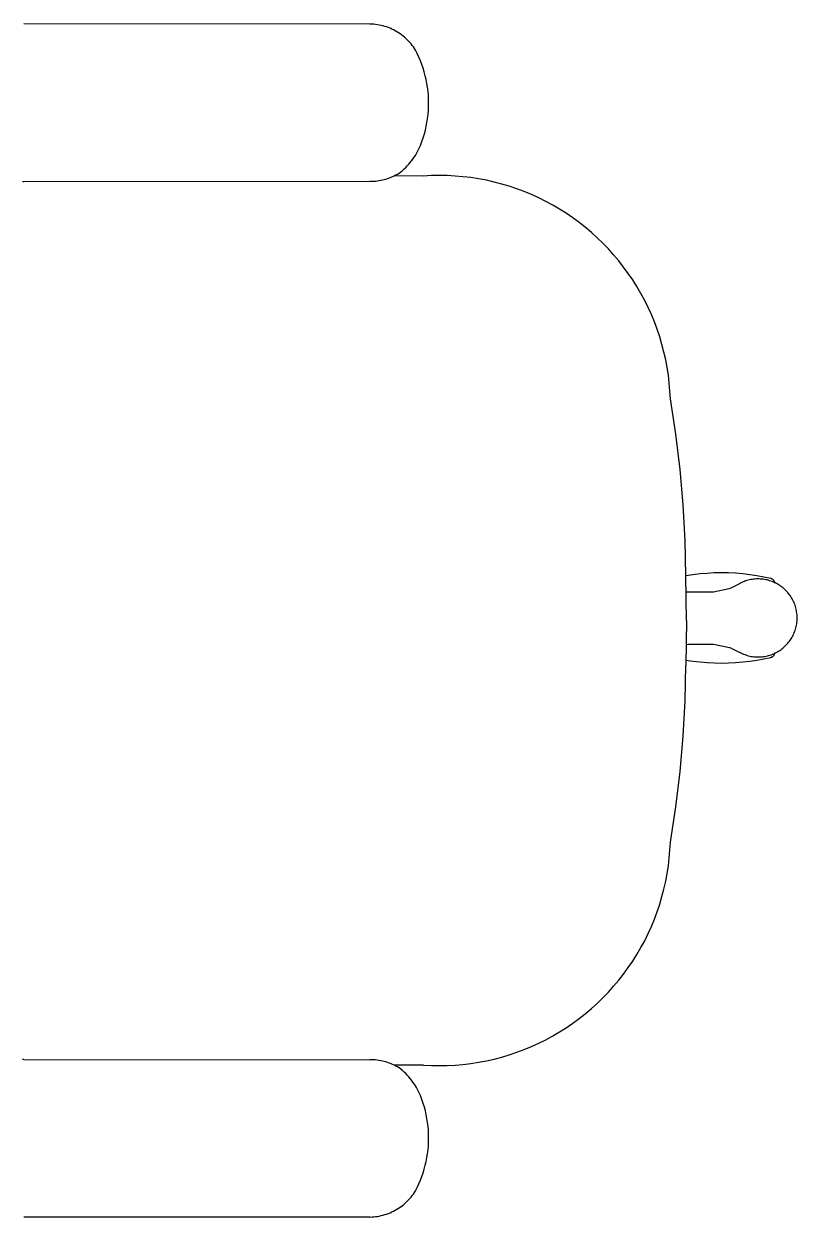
# Model space of a CAD drawing. Header units: inches. Extents: x 4 to 2210, y 3 to 2073.
# Drawn here: x 1279.45 to 1293.8, y 1867.72 to 1889.86 of the extents above; entities that cross this region are included whole.
import ezdxf

# ---------------------------------------------------------------- set-up
doc = ezdxf.new("R2010")
doc.units = ezdxf.units.IN
doc.header["$MEASUREMENT"] = 0
doc.layers.add('Planon_construction', color=253, linetype='Continuous')

# ---------------------------------------------------------------- blocks, each defined once
blk = doc.blocks.new('8 person table')
at = {"layer": 'Planon_construction'}
for p, q in [((-483.77, -721.36, 0), (-612.23, -721.31, 0)), ((-483.07, -721.39, 0), (-483.77, -721.36, 0)), ((-482.37, -721.44, 0), (-483.07, -721.39, 0)), ((-481.67, -721.51, 0), (-482.37, -721.44, 0)), ((-480.97, -721.61, 0), (-481.67, -721.51, 0)), ((-480.28, -721.73, 0), (-480.97, -721.61, 0)), ((-479.6, -721.88, 0), (-480.28, -721.73, 0)), ((-478.92, -722.04, 0), (-479.6, -721.88, 0)), ((-478.24, -722.24, 0), (-478.92, -722.04, 0)), ((-477.58, -722.45, 0), (-478.24, -722.24, 0)), ((-476.92, -722.69, 0), (-477.58, -722.45, 0)), ((-476.27, -722.95, 0), (-476.92, -722.69, 0)), ((-475.63, -723.23, 0), (-476.27, -722.95, 0)), ((-474.99, -723.54, 0), (-475.63, -723.23, 0)), ((-474.37, -723.87, 0), (-474.99, -723.54, 0)), ((-473.77, -724.21, 0), (-474.37, -723.87, 0)), ((-473.17, -724.58, 0), (-473.77, -724.21, 0)), ((-472.59, -724.97, 0), (-473.17, -724.58, 0)), ((-472.02, -725.38, 0), (-472.59, -724.97, 0)), ((-471.46, -725.81, 0), (-472.02, -725.38, 0)), ((-470.92, -726.26, 0), (-471.46, -725.81, 0)), ((-470.4, -726.73, 0), (-470.92, -726.26, 0)), ((-469.89, -727.21, 0), (-470.4, -726.73, 0)), ((-469.4, -727.71, 0), (-469.89, -727.21, 0)), ((-468.93, -728.23, 0), (-469.4, -727.71, 0)), ((-468.48, -728.76, 0), (-468.93, -728.23, 0)), ((-468.04, -729.31, 0), (-468.48, -728.76, 0)), ((-467.62, -729.88, 0), (-468.04, -729.31, 0)), ((-467.23, -730.45, 0), (-467.62, -729.88, 0)), ((-466.85, -731.05, 0), (-467.23, -730.45, 0)), ((-466.19, -732.34, 0), (-466.85, -731.05, 0)), ((-465.58, -733.67, 0), (-466.19, -732.34, 0)), ((-465.01, -735.01, 0), (-465.58, -733.67, 0)), ((-464.49, -736.37, 0), (-465.01, -735.01, 0)), ((-464.02, -737.74, 0), (-464.49, -736.37, 0)), ((-463.59, -739.14, 0), (-464.02, -737.74, 0)), ((-463.22, -740.54, 0), (-463.59, -739.14, 0)), ((-462.89, -741.96, 0), (-463.22, -740.54, 0)), ((-462.61, -743.39, 0), (-462.89, -741.96, 0)), ((-462.38, -744.83, 0), (-462.61, -743.39, 0)), ((-462.21, -746.28, 0), (-462.38, -744.83, 0)), ((-462.08, -747.73, 0), (-462.21, -746.28, 0)), ((-462, -749.18, 0), (-462.08, -747.73, 0)), ((-462.07, -753.55, 0), (-462, -752.1, 0)), ((-461.97, -750.64, 0), (-462, -749.18, 0)), ((-462, -752.1, 0), (-461.97, -750.64, 0)), ((-462.6, -757.89, 0), (-462.37, -756.45, 0)), ((-462.37, -756.45, 0), (-462.2, -755, 0)), ((-462.2, -755, 0), (-462.07, -753.55, 0)), ((-463.57, -762.14, 0), (-463.19, -760.74, 0)), ((-463.19, -760.74, 0), (-462.87, -759.32, 0)), ((-462.87, -759.32, 0), (-462.6, -757.89, 0)), ((-465.03, -766.46, 0), (-464.73, -765.69, 0)), ((-464.73, -765.69, 0), (-464.46, -764.92, 0)), ((-464.46, -764.92, 0), (-463.99, -763.54, 0)), ((-463.99, -763.54, 0), (-463.57, -762.14, 0)), ((-467.34, -770.79, 0), (-466.9, -770.1, 0)), ((-466.9, -770.1, 0), (-466.48, -769.4, 0)), ((-466.48, -769.4, 0), (-466.08, -768.68, 0)), ((-466.08, -768.68, 0), (-465.7, -767.95, 0)), ((-465.7, -767.95, 0), (-465.35, -767.21, 0)), ((-465.35, -767.21, 0), (-465.03, -766.46, 0)), ((-471.08, -775.14, 0), (-470.48, -774.58, 0)), ((-470.48, -774.58, 0), (-469.91, -773.99, 0)), ((-469.91, -773.99, 0), (-469.35, -773.39, 0)), ((-469.35, -773.39, 0), (-468.82, -772.76, 0)), ((-468.82, -772.76, 0), (-468.3, -772.12, 0)), ((-468.3, -772.12, 0), (-467.81, -771.47, 0)), ((-467.81, -771.47, 0), (-467.34, -770.79, 0)), ((-480.43, -779.48, 0), (-479.78, -779.37, 0)), ((-479.78, -779.37, 0), (-479.12, -779.24, 0)), ((-479.12, -779.24, 0), (-478.47, -779.08, 0)), ((-478.47, -779.08, 0), (-477.83, -778.9, 0)), ((-477.83, -778.9, 0), (-477.19, -778.7, 0)), ((-477.19, -778.7, 0), (-476.56, -778.48, 0)), ((-476.56, -778.48, 0), (-475.94, -778.23, 0)), ((-475.94, -778.23, 0), (-475.33, -777.97, 0)), ((-475.33, -777.97, 0), (-474.72, -777.69, 0)), ((-463.86, -777.78, 0), (-474.82, -777.73, 0)), ((-474.72, -777.69, 0), (-474.13, -777.38, 0)), ((-474.13, -777.38, 0), (-473.55, -777.06, 0)), ((-473.55, -777.06, 0), (-472.97, -776.71, 0)), ((-472.97, -776.71, 0), (-472.32, -776.21, 0)), ((-472.32, -776.21, 0), (-471.69, -775.69, 0)), ((-471.69, -775.69, 0), (-471.08, -775.14, 0)), ((-460.93, -777.62, 0), (-463.86, -777.78, 0)), ((-458, -777.57, 0), (-460.93, -777.62, 0)), ((-455.07, -777.62, 0), (-458, -777.57, 0)), ((-452.14, -777.77, 0), (-455.07, -777.62, 0)), ((-449.22, -778.02, 0), (-452.14, -777.77, 0)), ((-446.31, -778.36, 0), (-449.22, -778.02, 0)), ((-443.41, -778.81, 0), (-446.31, -778.36, 0)), ((-440.53, -779.36, 0), (-443.41, -778.81, 0)), ((-437.67, -780, 0), (-440.53, -779.36, 0)), ((-612.75, -779.78, 0), (-612.23, -779.79, 0)), ((-612.23, -779.79, 0), (-483.76, -779.71, 0)), ((-483.76, -779.71, 0), (-483.09, -779.71, 0)), ((-483.09, -779.71, 0), (-482.43, -779.69, 0)), ((-482.43, -779.69, 0), (-481.76, -779.64, 0)), ((-481.76, -779.64, 0), (-481.09, -779.57, 0)), ((-481.09, -779.57, 0), (-480.43, -779.48, 0)), ((-434.84, -780.74, 0), (-437.67, -780, 0)), ((-432.03, -781.58, 0), (-434.84, -780.74, 0)), ((-429.25, -782.51, 0), (-432.03, -781.58, 0)), ((-426.5, -783.54, 0), (-429.25, -782.51, 0)), ((-423.79, -784.66, 0), (-426.5, -783.54, 0)), ((-421.12, -785.88, 0), (-423.79, -784.66, 0)), ((-418.5, -787.18, 0), (-421.12, -785.88, 0)), ((-415.92, -788.57, 0), (-418.5, -787.18, 0)), ((-413.39, -790.05, 0), (-415.92, -788.57, 0)), ((-410.91, -791.62, 0), (-413.39, -790.05, 0)), ((-408.49, -793.27, 0), (-410.91, -791.62, 0)), ((-406.12, -795, 0), (-408.49, -793.27, 0)), ((-403.82, -796.81, 0), (-406.12, -795, 0)), ((-401.57, -798.7, 0), (-403.82, -796.81, 0)), ((-399.4, -800.67, 0), (-401.57, -798.7, 0)), ((-397.29, -802.7, 0), (-399.4, -800.67, 0)), ((-395.25, -804.81, 0), (-397.29, -802.7, 0)), ((-393.29, -806.99, 0), (-395.25, -804.81, 0)), ((-391.4, -809.23, 0), (-393.29, -806.99, 0)), ((-389.59, -811.54, 0), (-391.4, -809.23, 0)), ((-387.86, -813.9, 0), (-389.59, -811.54, 0)), ((-386.21, -816.33, 0), (-387.86, -813.9, 0)), ((-384.65, -818.81, 0), (-386.21, -816.33, 0)), ((-383.17, -821.34, 0), (-384.65, -818.81, 0)), ((-381.78, -823.92, 0), (-383.17, -821.34, 0)), ((-380.48, -826.55, 0), (-381.78, -823.92, 0)), ((-379.27, -829.22, 0), (-380.48, -826.55, 0)), ((-378.15, -831.92, 0), (-379.27, -829.22, 0)), ((-377.12, -834.67, 0), (-378.15, -831.92, 0)), ((-376.19, -837.45, 0), (-377.12, -834.67, 0)), ((-375.35, -840.26, 0), (-376.19, -837.45, 0)), ((-374.61, -843.1, 0), (-375.35, -840.26, 0)), ((-373.97, -845.96, 0), (-374.61, -843.1, 0)), ((-373.43, -848.84, 0), (-373.97, -845.96, 0)), ((-372.98, -851.74, 0), (-373.43, -848.84, 0)), ((-372.63, -854.65, 0), (-372.98, -851.74, 0)), ((-372.39, -857.57, 0), (-372.63, -854.65, 0)), ((-372.24, -860.5, 0), (-372.39, -857.57, 0)), ((-370.24, -873.54, 0), (-372.24, -860.5, 0)), ((-368.66, -886.65, 0), (-370.24, -873.54, 0)), ((-367.51, -899.8, 0), (-368.66, -886.65, 0)), ((-366.78, -912.98, 0), (-367.51, -899.8, 0)), ((-366.47, -926.18, 0), (-366.78, -912.98, 0)), ((-361.23, -925.44, 0), (-363.86, -925.75, 0)), ((-358.6, -925.23, 0), (-361.23, -925.44, 0)), ((-355.96, -925.09, 0), (-358.6, -925.23, 0)), ((-353.32, -925.05, 0), (-355.96, -925.09, 0)), ((-350.67, -925.09, 0), (-353.32, -925.05, 0)), ((-348.03, -925.22, 0), (-350.67, -925.09, 0)), ((-345.4, -925.44, 0), (-348.03, -925.22, 0)), ((-342.77, -925.74, 0), (-345.4, -925.44, 0)), ((-363.86, -925.75, 0), (-366.47, -926.14, 0)), ((-366.29, -942.74, 0), (-366.47, -926.18, 0)), ((-347.03, -929.33, 0), (-349.56, -930.59, 0)), ((-346.6, -929.08, 0), (-347.03, -929.33, 0)), ((-346.15, -928.85, 0), (-346.6, -929.08, 0)), ((-345.7, -928.63, 0), (-346.15, -928.85, 0)), ((-345.24, -928.43, 0), (-345.7, -928.63, 0)), ((-344.77, -928.24, 0), (-345.24, -928.43, 0)), ((-344.3, -928.07, 0), (-344.77, -928.24, 0)), ((-343.82, -927.92, 0), (-344.3, -928.07, 0)), ((-343.34, -927.78, 0), (-343.82, -927.92, 0)), ((-342.85, -927.67, 0), (-343.34, -927.78, 0)), ((-342.35, -927.56, 0), (-342.85, -927.67, 0)), ((-340.16, -926.13, 0), (-342.77, -925.74, 0)), ((-341.86, -927.48, 0), (-342.35, -927.56, 0)), ((-341.36, -927.41, 0), (-341.86, -927.48, 0)), ((-340.86, -927.36, 0), (-341.36, -927.41, 0)), ((-340.36, -927.32, 0), (-340.86, -927.36, 0)), ((-339.86, -927.31, 0), (-340.36, -927.32, 0)), ((-337.56, -926.6, 0), (-340.16, -926.13, 0)), ((-339.35, -927.31, 0), (-339.86, -927.31, 0)), ((-338.85, -927.33, 0), (-339.35, -927.31, 0)), ((-338.35, -927.37, 0), (-338.85, -927.33, 0)), ((-337.85, -927.42, 0), (-338.35, -927.37, 0)), ((-337.35, -927.49, 0), (-337.85, -927.42, 0)), ((-334.97, -927.16, 0), (-337.56, -926.6, 0)), ((-336.86, -927.58, 0), (-337.35, -927.49, 0)), ((-336.36, -927.68, 0), (-336.86, -927.58, 0)), ((-335.88, -927.81, 0), (-336.36, -927.68, 0)), ((-335.39, -927.95, 0), (-335.88, -927.81, 0)), ((-334.92, -928.1, 0), (-335.39, -927.95, 0)), ((-334.91, -927.17, 0), (-334.97, -927.16, 0)), ((-334.44, -928.27, 0), (-334.92, -928.1, 0)), ((-334.84, -927.19, 0), (-334.91, -927.17, 0)), ((-334.77, -927.22, 0), (-334.84, -927.19, 0)), ((-334.7, -927.24, 0), (-334.77, -927.22, 0)), ((-334.64, -927.27, 0), (-334.7, -927.24, 0)), ((-334.57, -927.3, 0), (-334.64, -927.27, 0)), ((-334.51, -927.33, 0), (-334.57, -927.3, 0)), ((-334.45, -927.36, 0), (-334.51, -927.33, 0)), ((-334.38, -927.4, 0), (-334.45, -927.36, 0)), ((-333.98, -928.46, 0), (-334.44, -928.27, 0)), ((-334.32, -927.43, 0), (-334.38, -927.4, 0)), ((-334.26, -927.47, 0), (-334.32, -927.43, 0)), ((-334.21, -927.51, 0), (-334.26, -927.47, 0)), ((-334.15, -927.56, 0), (-334.21, -927.51, 0)), ((-334.1, -927.6, 0), (-334.15, -927.56, 0)), ((-334.04, -927.65, 0), (-334.1, -927.6, 0)), ((-333.99, -927.7, 0), (-334.04, -927.65, 0)), ((-333.94, -927.75, 0), (-333.99, -927.7, 0)), ((-333.52, -928.67, 0), (-333.98, -928.46, 0)), ((-333.89, -927.8, 0), (-333.94, -927.75, 0)), ((-333.85, -927.85, 0), (-333.89, -927.8, 0)), ((-333.8, -927.91, 0), (-333.85, -927.85, 0)), ((-333.76, -927.97, 0), (-333.8, -927.91, 0)), ((-333.72, -928.03, 0), (-333.76, -927.97, 0)), ((-333.68, -928.09, 0), (-333.72, -928.03, 0)), ((-333.64, -928.15, 0), (-333.68, -928.09, 0)), ((-333.61, -928.21, 0), (-333.64, -928.15, 0)), ((-333.58, -928.27, 0), (-333.61, -928.21, 0)), ((-333.55, -928.34, 0), (-333.58, -928.27, 0)), ((-333.52, -928.4, 0), (-333.55, -928.34, 0)), ((-333.49, -928.47, 0), (-333.52, -928.4, 0)), ((-333.07, -928.89, 0), (-333.52, -928.67, 0)), ((-333.47, -928.53, 0), (-333.49, -928.47, 0)), ((-333.45, -928.6, 0), (-333.47, -928.53, 0)), ((-333.43, -928.67, 0), (-333.45, -928.6, 0)), ((-333.41, -928.74, 0), (-333.43, -928.67, 0)), ((-333.4, -928.81, 0), (-333.41, -928.74, 0)), ((-333.39, -928.88, 0), (-333.4, -928.81, 0)), ((-332.62, -929.13, 0), (-333.07, -928.89, 0)), ((-332.19, -929.38, 0), (-332.62, -929.13, 0)), ((-331.76, -929.64, 0), (-332.19, -929.38, 0)), ((-331.34, -929.93, 0), (-331.76, -929.64, 0)), ((-330.94, -930.22, 0), (-331.34, -929.93, 0)), ((-364.5, -932.24, 0), (-366.41, -932.22, 0)), ((-361.31, -932.25, 0), (-364.5, -932.24, 0)), ((-356.26, -932.21, 0), (-361.31, -932.25, 0)), ((-350.45, -930.96, 0), (-356.26, -932.21, 0)), ((-349.59, -930.6, 0), (-350.45, -930.96, 0)), ((-349.56, -930.58, 0), (-349.54, -930.64, 0)), ((-330.54, -930.53, 0), (-330.94, -930.22, 0)), ((-330.16, -930.85, 0), (-330.54, -930.53, 0)), ((-329.78, -931.19, 0), (-330.16, -930.85, 0)), ((-329.42, -931.54, 0), (-329.78, -931.19, 0)), ((-329.07, -931.9, 0), (-329.42, -931.54, 0)), ((-328.73, -932.27, 0), (-329.07, -931.9, 0)), ((-328.41, -932.66, 0), (-328.73, -932.27, 0)), ((-328.1, -933.05, 0), (-328.41, -932.66, 0)), ((-327.8, -933.46, 0), (-328.1, -933.05, 0)), ((-327.52, -933.88, 0), (-327.8, -933.46, 0)), ((-327.25, -934.3, 0), (-327.52, -933.88, 0)), ((-327, -934.74, 0), (-327.25, -934.3, 0)), ((-326.76, -935.18, 0), (-327, -934.74, 0)), ((-326.54, -935.63, 0), (-326.76, -935.18, 0)), ((-326.34, -936.09, 0), (-326.54, -935.63, 0)), ((-326.15, -936.56, 0), (-326.34, -936.09, 0)), ((-325.97, -937.03, 0), (-326.15, -936.56, 0)), ((-325.82, -937.51, 0), (-325.97, -937.03, 0)), ((-325.68, -937.99, 0), (-325.82, -937.51, 0)), ((-325.55, -938.48, 0), (-325.68, -937.99, 0)), ((-325.45, -938.97, 0), (-325.55, -938.48, 0)), ((-366.29, -942.74, 0), (-366.47, -959.3, 0)), ((-325.36, -939.46, 0), (-325.45, -938.97, 0)), ((-325.29, -939.96, 0), (-325.36, -939.46, 0)), ((-325.23, -940.46, 0), (-325.29, -939.96, 0)), ((-325.27, -943.47, 0), (-325.22, -942.97, 0)), ((-325.19, -940.96, 0), (-325.23, -940.46, 0)), ((-325.22, -942.97, 0), (-325.19, -942.47, 0)), ((-325.17, -941.47, 0), (-325.19, -940.96, 0)), ((-325.19, -942.47, 0), (-325.17, -941.97, 0)), ((-325.17, -941.97, 0), (-325.17, -941.47, 0)), ((-326.49, -947.81, 0), (-326.29, -947.35, 0)), ((-326.29, -947.35, 0), (-326.1, -946.89, 0)), ((-326.1, -946.89, 0), (-325.93, -946.41, 0)), ((-325.93, -946.41, 0), (-325.78, -945.93, 0)), ((-325.78, -945.93, 0), (-325.64, -945.45, 0)), ((-325.64, -945.45, 0), (-325.52, -944.96, 0)), ((-325.52, -944.96, 0), (-325.42, -944.47, 0)), ((-325.42, -944.47, 0), (-325.34, -943.97, 0)), ((-325.34, -943.97, 0), (-325.27, -943.47, 0)), ((-366.39, -951.59, 0), (-365.47, -951.57, 0)), ((-365.47, -951.57, 0), (-361.22, -951.51, 0)), ((-361.22, -951.51, 0), (-356.17, -951.51, 0)), ((-356.17, -951.51, 0), (-350.29, -952.73, 0)), ((-329.69, -952.29, 0), (-329.33, -951.93, 0)), ((-329.33, -951.93, 0), (-328.98, -951.57, 0)), ((-328.98, -951.57, 0), (-328.65, -951.19, 0)), ((-328.65, -951.19, 0), (-328.33, -950.8, 0)), ((-328.33, -950.8, 0), (-328.02, -950.41, 0)), ((-328.02, -950.41, 0), (-327.73, -950, 0)), ((-327.73, -950, 0), (-327.45, -949.58, 0)), ((-327.45, -949.58, 0), (-327.19, -949.15, 0)), ((-327.19, -949.15, 0), (-326.94, -948.71, 0)), ((-326.94, -948.71, 0), (-326.7, -948.27, 0)), ((-326.7, -948.27, 0), (-326.49, -947.81, 0)), ((-350.29, -952.73, 0), (-349.49, -953.06, 0)), ((-349.46, -953.07, 0), (-349.44, -953.02, 0)), ((-349.46, -953.07, 0), (-346.92, -954.3, 0)), ((-346.92, -954.3, 0), (-346.48, -954.54, 0)), ((-346.48, -954.54, 0), (-346.03, -954.77, 0)), ((-346.03, -954.77, 0), (-345.58, -954.99, 0)), ((-345.58, -954.99, 0), (-345.12, -955.19, 0)), ((-345.12, -955.19, 0), (-344.65, -955.37, 0)), ((-344.65, -955.37, 0), (-344.17, -955.53, 0)), ((-344.17, -955.53, 0), (-343.69, -955.68, 0)), ((-343.69, -955.68, 0), (-343.21, -955.81, 0)), ((-343.21, -955.81, 0), (-342.72, -955.93, 0)), ((-342.72, -955.93, 0), (-342.22, -956.03, 0)), ((-342.22, -956.03, 0), (-341.73, -956.11, 0)), ((-341.73, -956.11, 0), (-341.23, -956.17, 0)), ((-341.23, -956.17, 0), (-340.73, -956.22, 0)), ((-340.73, -956.22, 0), (-340.23, -956.25, 0)), ((-340.23, -956.25, 0), (-339.72, -956.26, 0)), ((-339.72, -956.26, 0), (-339.22, -956.25, 0)), ((-339.22, -956.25, 0), (-338.72, -956.23, 0)), ((-338.72, -956.23, 0), (-338.22, -956.19, 0)), ((-338.22, -956.19, 0), (-337.72, -956.13, 0)), ((-337.72, -956.13, 0), (-337.22, -956.05, 0)), ((-337.56, -956.97, 0), (-334.97, -956.41, 0)), ((-337.22, -956.05, 0), (-336.73, -955.96, 0)), ((-336.73, -955.96, 0), (-336.24, -955.85, 0)), ((-336.24, -955.85, 0), (-335.75, -955.72, 0)), ((-335.75, -955.72, 0), (-335.27, -955.58, 0)), ((-335.27, -955.58, 0), (-334.79, -955.42, 0)), ((-334.97, -956.41, 0), (-334.91, -956.39, 0)), ((-334.91, -956.39, 0), (-334.84, -956.37, 0)), ((-334.84, -956.37, 0), (-334.77, -956.35, 0)), ((-334.79, -955.42, 0), (-334.32, -955.24, 0)), ((-334.77, -956.35, 0), (-334.7, -956.33, 0)), ((-334.7, -956.33, 0), (-334.64, -956.3, 0)), ((-334.64, -956.3, 0), (-334.57, -956.27, 0)), ((-334.57, -956.27, 0), (-334.51, -956.24, 0)), ((-334.51, -956.24, 0), (-334.45, -956.21, 0)), ((-334.45, -956.21, 0), (-334.38, -956.17, 0)), ((-334.38, -956.17, 0), (-334.32, -956.13, 0)), ((-334.32, -955.24, 0), (-333.86, -955.05, 0)), ((-334.32, -956.13, 0), (-334.26, -956.09, 0)), ((-334.26, -956.09, 0), (-334.21, -956.05, 0)), ((-334.21, -956.05, 0), (-334.15, -956.01, 0)), ((-334.15, -956.01, 0), (-334.1, -955.96, 0)), ((-334.1, -955.96, 0), (-334.04, -955.92, 0)), ((-334.04, -955.92, 0), (-333.99, -955.87, 0)), ((-333.99, -955.87, 0), (-333.94, -955.82, 0)), ((-333.94, -955.82, 0), (-333.89, -955.77, 0)), ((-333.89, -955.77, 0), (-333.85, -955.71, 0)), ((-333.86, -955.05, 0), (-333.4, -954.84, 0)), ((-333.85, -955.71, 0), (-333.8, -955.66, 0)), ((-333.8, -955.66, 0), (-333.76, -955.6, 0)), ((-333.76, -955.6, 0), (-333.72, -955.54, 0)), ((-333.72, -955.54, 0), (-333.68, -955.48, 0)), ((-333.68, -955.48, 0), (-333.64, -955.42, 0)), ((-333.64, -955.42, 0), (-333.61, -955.36, 0)), ((-333.61, -955.36, 0), (-333.58, -955.29, 0)), ((-333.58, -955.29, 0), (-333.55, -955.23, 0)), ((-333.55, -955.23, 0), (-333.52, -955.17, 0)), ((-333.52, -955.17, 0), (-333.49, -955.1, 0)), ((-333.49, -955.1, 0), (-333.47, -955.03, 0)), ((-333.47, -955.03, 0), (-333.45, -954.96, 0)), ((-333.45, -954.96, 0), (-333.43, -954.9, 0)), ((-333.43, -954.9, 0), (-333.41, -954.83, 0)), ((-333.41, -954.83, 0), (-333.4, -954.76, 0)), ((-333.4, -954.84, 0), (-332.95, -954.62, 0)), ((-333.4, -954.76, 0), (-333.39, -954.69, 0)), ((-332.95, -954.62, 0), (-332.51, -954.38, 0)), ((-332.51, -954.38, 0), (-332.07, -954.12, 0)), ((-332.07, -954.12, 0), (-331.65, -953.85, 0)), ((-331.65, -953.85, 0), (-331.24, -953.56, 0)), ((-331.24, -953.56, 0), (-330.83, -953.27, 0)), ((-330.83, -953.27, 0), (-330.44, -952.95, 0)), ((-330.44, -952.95, 0), (-330.06, -952.63, 0)), ((-330.06, -952.63, 0), (-329.69, -952.29, 0)), ((-366.78, -972.5, 0), (-366.47, -959.3, 0)), ((-366.45, -957.43, 0), (-363.84, -957.82, 0)), ((-363.84, -957.82, 0), (-361.21, -958.12, 0)), ((-361.21, -958.12, 0), (-358.58, -958.34, 0)), ((-358.58, -958.34, 0), (-355.94, -958.47, 0)), ((-355.94, -958.47, 0), (-353.3, -958.52, 0)), ((-353.3, -958.52, 0), (-350.66, -958.47, 0)), ((-350.66, -958.47, 0), (-348.02, -958.34, 0)), ((-348.02, -958.34, 0), (-345.39, -958.13, 0)), ((-345.39, -958.13, 0), (-342.77, -957.83, 0)), ((-342.77, -957.83, 0), (-340.16, -957.44, 0)), ((-340.16, -957.44, 0), (-337.56, -956.97, 0)), ((-367.51, -985.68, 0), (-366.78, -972.5, 0)), ((-368.66, -998.83, 0), (-367.51, -985.68, 0)), ((-370.24, -1011.93, 0), (-368.66, -998.83, 0)), ((-372.24, -1024.98, 0), (-370.24, -1011.93, 0)), ((-372.39, -1027.91, 0), (-372.24, -1024.98, 0)), ((-372.98, -1033.74, 0), (-372.63, -1030.83, 0)), ((-372.63, -1030.83, 0), (-372.39, -1027.91, 0)), ((-373.43, -1036.64, 0), (-372.98, -1033.74, 0)), ((-374.61, -1042.38, 0), (-373.97, -1039.52, 0)), ((-373.97, -1039.52, 0), (-373.43, -1036.64, 0)), ((-375.35, -1045.22, 0), (-374.61, -1042.38, 0)), ((-377.12, -1050.81, 0), (-376.19, -1048.03, 0)), ((-376.19, -1048.03, 0), (-375.35, -1045.22, 0)), ((-379.27, -1056.26, 0), (-378.15, -1053.55, 0)), ((-378.15, -1053.55, 0), (-377.12, -1050.81, 0)), ((-380.48, -1058.93, 0), (-379.27, -1056.26, 0)), ((-383.17, -1064.14, 0), (-381.78, -1061.56, 0)), ((-381.78, -1061.56, 0), (-380.48, -1058.93, 0)), ((-386.21, -1069.15, 0), (-384.65, -1066.67, 0)), ((-384.65, -1066.67, 0), (-383.17, -1064.14, 0)), ((-389.59, -1073.94, 0), (-387.86, -1071.57, 0)), ((-387.86, -1071.57, 0), (-386.21, -1069.15, 0)), ((-391.4, -1076.25, 0), (-389.59, -1073.94, 0)), ((-395.25, -1080.67, 0), (-393.29, -1078.49, 0)), ((-393.29, -1078.49, 0), (-391.4, -1076.25, 0)), ((-401.57, -1086.78, 0), (-399.4, -1084.81, 0)), ((-399.4, -1084.81, 0), (-397.29, -1082.77, 0)), ((-397.29, -1082.77, 0), (-395.25, -1080.67, 0)), ((-406.12, -1090.48, 0), (-403.82, -1088.67, 0)), ((-403.82, -1088.67, 0), (-401.57, -1086.78, 0)), ((-410.91, -1093.86, 0), (-408.49, -1092.21, 0)), ((-408.49, -1092.21, 0), (-406.12, -1090.48, 0)), ((-418.5, -1098.3, 0), (-415.92, -1096.9, 0)), ((-415.92, -1096.9, 0), (-413.39, -1095.42, 0)), ((-413.39, -1095.42, 0), (-410.91, -1093.86, 0)), ((-429.25, -1102.96, 0), (-426.5, -1101.93, 0)), ((-426.5, -1101.93, 0), (-423.79, -1100.81, 0)), ((-423.79, -1100.81, 0), (-421.12, -1099.6, 0)), ((-421.12, -1099.6, 0), (-418.5, -1098.3, 0)), ((-612.23, -1105.69, 0), (-612.75, -1105.69, 0)), ((-612.23, -1105.69, 0), (-483.76, -1105.77, 0)), ((-483.09, -1105.77, 0), (-483.76, -1105.77, 0)), ((-482.43, -1105.79, 0), (-483.09, -1105.77, 0)), ((-481.76, -1105.84, 0), (-482.43, -1105.79, 0)), ((-481.09, -1105.9, 0), (-481.76, -1105.84, 0)), ((-480.43, -1105.99, 0), (-481.09, -1105.9, 0)), ((-479.78, -1106.11, 0), (-480.43, -1105.99, 0)), ((-479.12, -1106.24, 0), (-479.78, -1106.11, 0)), ((-478.47, -1106.4, 0), (-479.12, -1106.24, 0)), ((-477.83, -1106.58, 0), (-478.47, -1106.4, 0)), ((-477.19, -1106.78, 0), (-477.83, -1106.58, 0)), ((-476.56, -1107, 0), (-477.19, -1106.78, 0)), ((-475.94, -1107.24, 0), (-476.56, -1107, 0)), ((-449.22, -1107.46, 0), (-446.31, -1107.11, 0)), ((-446.31, -1107.11, 0), (-443.41, -1106.67, 0)), ((-443.41, -1106.67, 0), (-440.53, -1106.12, 0)), ((-440.53, -1106.12, 0), (-437.67, -1105.48, 0)), ((-437.67, -1105.48, 0), (-434.84, -1104.73, 0)), ((-434.84, -1104.73, 0), (-432.03, -1103.9, 0)), ((-432.03, -1103.9, 0), (-429.25, -1102.96, 0)), ((-475.33, -1107.51, 0), (-475.94, -1107.24, 0)), ((-474.72, -1107.79, 0), (-475.33, -1107.51, 0)), ((-463.86, -1107.7, 0), (-474.82, -1107.75, 0)), ((-474.13, -1108.1, 0), (-474.72, -1107.79, 0)), ((-473.55, -1108.42, 0), (-474.13, -1108.1, 0)), ((-472.97, -1108.76, 0), (-473.55, -1108.42, 0)), ((-472.32, -1109.27, 0), (-472.97, -1108.77, 0)), ((-471.69, -1109.79, 0), (-472.32, -1109.27, 0)), ((-471.08, -1110.34, 0), (-471.69, -1109.79, 0)), ((-470.48, -1110.9, 0), (-471.08, -1110.34, 0)), ((-469.91, -1111.49, 0), (-470.48, -1110.9, 0)), ((-469.35, -1112.09, 0), (-469.91, -1111.49, 0)), ((-463.86, -1107.7, 0), (-460.93, -1107.85, 0)), ((-460.93, -1107.85, 0), (-458, -1107.91, 0)), ((-458, -1107.91, 0), (-455.07, -1107.86, 0)), ((-455.07, -1107.86, 0), (-452.14, -1107.71, 0)), ((-452.14, -1107.71, 0), (-449.22, -1107.46, 0)), ((-468.82, -1112.71, 0), (-469.35, -1112.09, 0)), ((-468.3, -1113.35, 0), (-468.82, -1112.71, 0)), ((-467.81, -1114.01, 0), (-468.3, -1113.35, 0)), ((-467.34, -1114.68, 0), (-467.81, -1114.01, 0)), ((-466.9, -1115.37, 0), (-467.34, -1114.68, 0)), ((-466.48, -1116.08, 0), (-466.9, -1115.37, 0)), ((-466.08, -1116.79, 0), (-466.48, -1116.08, 0)), ((-465.7, -1117.53, 0), (-466.08, -1116.79, 0)), ((-465.35, -1118.27, 0), (-465.7, -1117.53, 0)), ((-465.03, -1119.02, 0), (-465.35, -1118.27, 0)), ((-464.73, -1119.79, 0), (-465.03, -1119.02, 0)), ((-464.46, -1120.56, 0), (-464.73, -1119.79, 0)), ((-463.99, -1121.94, 0), (-464.46, -1120.56, 0)), ((-463.57, -1123.33, 0), (-463.99, -1121.94, 0)), ((-463.19, -1124.74, 0), (-463.57, -1123.33, 0)), ((-462.87, -1126.16, 0), (-463.19, -1124.74, 0)), ((-462.6, -1127.59, 0), (-462.87, -1126.16, 0)), ((-462.37, -1129.03, 0), (-462.6, -1127.59, 0)), ((-462.2, -1130.48, 0), (-462.37, -1129.03, 0)), ((-462.07, -1131.93, 0), (-462.2, -1130.48, 0)), ((-462, -1133.38, 0), (-462.07, -1131.93, 0)), ((-461.97, -1134.84, 0), (-462, -1133.38, 0)), ((-462.21, -1139.2, 0), (-462.08, -1137.75, 0)), ((-462.08, -1137.75, 0), (-462, -1136.29, 0)), ((-462, -1136.29, 0), (-461.97, -1134.84, 0)), ((-462.89, -1143.51, 0), (-462.61, -1142.08, 0)), ((-462.61, -1142.08, 0), (-462.38, -1140.65, 0)), ((-462.38, -1140.65, 0), (-462.21, -1139.2, 0)), ((-464.02, -1147.73, 0), (-463.59, -1146.34, 0)), ((-463.59, -1146.34, 0), (-463.22, -1144.93, 0)), ((-463.22, -1144.93, 0), (-462.89, -1143.51, 0)), ((-465.58, -1151.81, 0), (-465.01, -1150.47, 0)), ((-465.01, -1150.47, 0), (-464.49, -1149.11, 0)), ((-464.49, -1149.11, 0), (-464.02, -1147.73, 0)), ((-468.04, -1156.17, 0), (-467.62, -1155.6, 0)), ((-467.62, -1155.6, 0), (-467.23, -1155.02, 0)), ((-467.23, -1155.02, 0), (-466.85, -1154.43, 0)), ((-466.85, -1154.43, 0), (-466.19, -1153.13, 0)), ((-466.19, -1153.13, 0), (-465.58, -1151.81, 0)), ((-472.59, -1160.5, 0), (-472.02, -1160.09, 0)), ((-472.02, -1160.09, 0), (-471.46, -1159.67, 0)), ((-471.46, -1159.67, 0), (-470.92, -1159.22, 0)), ((-470.92, -1159.22, 0), (-470.4, -1158.75, 0)), ((-470.4, -1158.75, 0), (-469.89, -1158.27, 0)), ((-469.89, -1158.27, 0), (-469.4, -1157.77, 0)), ((-469.4, -1157.77, 0), (-468.93, -1157.25, 0)), ((-468.93, -1157.25, 0), (-468.48, -1156.71, 0)), ((-468.48, -1156.71, 0), (-468.04, -1156.17, 0)), ((-483.77, -1164.11, 0), (-612.23, -1164.17, 0)), ((-483.77, -1164.11, 0), (-483.07, -1164.09, 0)), ((-483.07, -1164.09, 0), (-482.37, -1164.04, 0)), ((-482.37, -1164.04, 0), (-481.67, -1163.97, 0)), ((-481.67, -1163.97, 0), (-480.97, -1163.87, 0)), ((-480.97, -1163.87, 0), (-480.28, -1163.75, 0)), ((-480.28, -1163.75, 0), (-479.6, -1163.6, 0)), ((-479.6, -1163.6, 0), (-478.92, -1163.43, 0)), ((-478.92, -1163.43, 0), (-478.24, -1163.24, 0)), ((-478.24, -1163.24, 0), (-477.58, -1163.03, 0)), ((-477.58, -1163.03, 0), (-476.92, -1162.79, 0)), ((-476.92, -1162.79, 0), (-476.27, -1162.53, 0)), ((-476.27, -1162.53, 0), (-475.63, -1162.24, 0)), ((-475.63, -1162.24, 0), (-474.99, -1161.94, 0)), ((-474.99, -1161.94, 0), (-474.37, -1161.61, 0)), ((-474.37, -1161.61, 0), (-473.77, -1161.26, 0)), ((-473.77, -1161.26, 0), (-473.17, -1160.89, 0)), ((-473.17, -1160.89, 0), (-472.59, -1160.5, 0))]:
    blk.add_line(p, q, dxfattribs=at)

msp = doc.modelspace()

# ---------------------------------------------------------------- block references
at = {"layer": 'Planon_construction', "xscale": 0.05, "yscale": 0.05, "zscale": 0.05}
msp.add_blockref('8 person table', (1310.061, 1925.93), dxfattribs=at)

doc.saveas('drawing.dxf')
